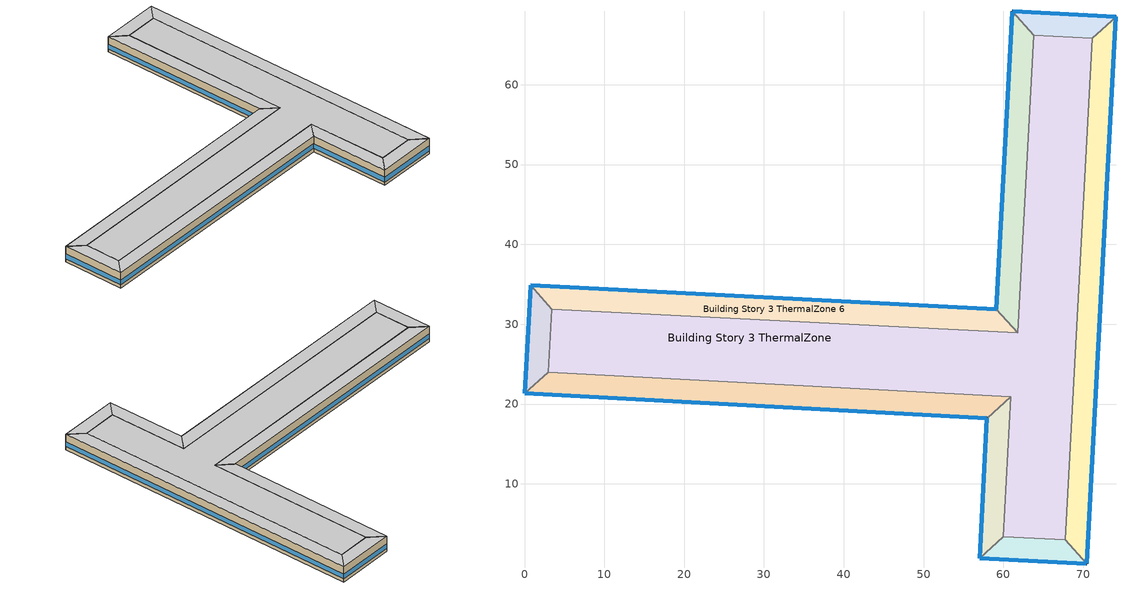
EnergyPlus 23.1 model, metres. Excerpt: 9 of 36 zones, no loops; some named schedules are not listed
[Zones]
Building Story 3 ThermalZone
 floor adiabatic (Typical Interior Floor): 71.13,65.85 67.74,2.97 59.99,3.35 60.92,20.89 2.98,23.99 3.43,31.9 61.79,28.9 63.8,66.22 z7.2
 wall adiabatic (Typical Interior Wall): 67.74,2.97 71.13,65.85 63.8,66.22 61.79,28.9 3.43,31.9 2.98,23.99 60.92,20.89 59.99,3.35 67.74,2.97 z7.2:10.8
 ceiling adiabatic (Typical Interior Ceiling): 63.8,66.22 61.79,28.9 3.43,31.9 2.98,23.99 60.92,20.89 59.99,3.35 67.74,2.97 71.13,65.85 z10.8
Building Story 3 ThermalZone 1
 floor adiabatic (Typical Interior Floor): 74.1,68.52 70.42,0 67.74,2.97 71.13,65.85 z7.2
 wall outside (Typical Insulated Steel Framed Exterior Wall R-12.99): 70.42,0 74.1,68.52 z7.2:10.8
 wall adiabatic (Typical Interior Wall): 74.1,68.52 71.13,65.85 67.74,2.97 70.42,0 z7.2:10.8
 window (U 0.55 SHGC 0.25): 70.42,0.03 74.1,68.5 z7.96:9.04
 ceiling adiabatic (Typical Interior Ceiling): 71.13,65.85 67.74,2.97 70.42,0 74.1,68.52 z10.8
Building Story 3 ThermalZone 2
 floor adiabatic (Typical Interior Floor): 70.42,0 57.02,0.67 59.99,3.35 67.74,2.97 z7.2
 wall outside (Typical Insulated Steel Framed Exterior Wall R-12.99): 57.02,0.67 70.42,0 z7.2:10.8
 wall adiabatic (Typical Interior Wall): 70.42,0 67.74,2.97 59.99,3.35 57.02,0.67 z7.2:10.8
 window (U 0.55 SHGC 0.25): 57.05,0.67 70.4,0 z7.96:9.05
 ceiling adiabatic (Typical Interior Ceiling): 67.74,2.97 59.99,3.35 57.02,0.67 70.42,0 z10.8
Building Story 3 ThermalZone 3
 floor adiabatic (Typical Interior Floor): 57.02,0.67 57.94,18.21 60.92,20.89 59.99,3.35 z7.2
 wall outside (Typical Insulated Steel Framed Exterior Wall R-12.99): 57.94,18.21 57.02,0.67 z7.2:10.8
 wall adiabatic (Typical Interior Wall): 57.02,0.67 59.99,3.35 60.92,20.89 57.94,18.21 z7.2:10.8
 window (U 0.55 SHGC 0.25): 57.94,18.19 57.02,0.69 z7.96:9.05
 ceiling adiabatic (Typical Interior Ceiling): 59.99,3.35 60.92,20.89 57.94,18.21 57.02,0.67 z10.8
Building Story 3 ThermalZone 4
 floor adiabatic (Typical Interior Floor): 57.94,18.21 0,21.32 2.98,23.99 60.92,20.89 z7.2
 wall outside (Typical Insulated Steel Framed Exterior Wall R-12.99): 0,21.32 57.94,18.21 z7.2:10.8
 wall adiabatic (Typical Interior Wall): 57.94,18.21 60.92,20.89 2.98,23.99 0,21.32 z7.2:10.8
 window (U 0.55 SHGC 0.25): 0.03,21.32 57.92,18.22 z7.96:9.04
 ceiling adiabatic (Typical Interior Ceiling): 60.92,20.89 2.98,23.99 0,21.32 57.94,18.21 z10.8
Building Story 3 ThermalZone 5
 floor adiabatic (Typical Interior Floor): 0,21.32 0.75,34.87 3.43,31.9 2.98,23.99 z7.2
 wall outside (Typical Insulated Steel Framed Exterior Wall R-12.99): 0.75,34.87 0,21.32 z7.2:10.8
 wall adiabatic (Typical Interior Wall): 0,21.32 2.98,23.99 3.43,31.9 0.75,34.87 z7.2:10.8
 window (U 0.55 SHGC 0.25): 0.75,34.85 0,21.35 z7.96:9.05
 ceiling adiabatic (Typical Interior Ceiling): 2.98,23.99 3.43,31.9 0.75,34.87 0,21.32 z10.8
Building Story 3 ThermalZone 6
 floor adiabatic (Typical Interior Ceiling): 0.75,34.87 59.12,31.87 61.79,28.9 3.43,31.9 z7.2
 wall outside (Typical Insulated Steel Framed Exterior Wall R-12.99): 59.12,31.87 0.75,34.87 z7.2:10.8
 wall adiabatic (Typical Interior Wall): 0.75,34.87 3.43,31.9 61.79,28.9 59.12,31.87 z7.2:10.8
 window (U 0.55 SHGC 0.25): 59.09,31.88 0.78,34.87 z7.96:9.04
 ceiling adiabatic (Typical Interior Ceiling): 3.43,31.9 61.79,28.9 59.12,31.87 0.75,34.87 z10.8
Building Story 3 ThermalZone 7
 floor adiabatic (Typical Interior Ceiling): 59.12,31.87 61.13,69.19 63.8,66.22 61.79,28.9 z7.2
 wall outside (Typical Insulated Steel Framed Exterior Wall R-12.99): 61.13,69.19 59.12,31.87 z7.2:10.8
 wall adiabatic (Typical Interior Wall): 59.12,31.87 61.79,28.9 63.8,66.22 61.13,69.19 z7.2:10.8
 window (U 0.55 SHGC 0.25): 61.12,69.17 59.12,31.9 z7.96:9.04
 ceiling adiabatic (Typical Interior Ceiling): 61.79,28.9 63.8,66.22 61.13,69.19 59.12,31.87 z10.8
Building Story 3 ThermalZone 8
 floor adiabatic (Typical Interior Ceiling): 61.13,69.19 74.1,68.52 71.13,65.85 63.8,66.22 z7.2
 wall outside (Typical Insulated Steel Framed Exterior Wall R-12.99): 74.1,68.52 61.13,69.19 z7.2:10.8
 wall adiabatic (Typical Interior Wall): 61.13,69.19 63.8,66.22 71.13,65.85 74.1,68.52 z7.2:10.8
 window (U 0.55 SHGC 0.25): 74.08,68.53 61.15,69.19 z7.96:9.05
 ceiling adiabatic (Typical Interior Ceiling): 63.8,66.22 71.13,65.85 74.1,68.52 61.13,69.19 z10.8
[Building]
bld_24: Terrain=City
[Site:Location]
Jack Northrop Fld H_CA_USA: Latitude {deg}=41.3137; Longitude {deg}=-105.578; Time Zone {hr}=-8; Elevation {m}=21
[Site:GroundTemperature:FCfactorMethod]
18.8, 14.3, 13.6, 13.2, 13.3, 12.6, 15.3, 15.6, 17.7, 19.4, 19.7, 18.5
[Site:WaterMainsTemperature]
Calculation Method=Correlation; Annual Average Outdoor Air Temperature {C}=8.96667; Maximum Difference In Monthly Average Outdoor Air Temperatures {deltaC}=26.2
[SizingPeriod:DesignDay] Day of Month=21; Dry-Bulb Temperature Range Modifier Type=DefaultMultipliers; Humidity Condition Type=Wetbulb; Barometric Pressure {Pa}=98769; Rain Indicator=No; Snow Indicator=No; Daylight Saving Time Indicator=No; Begin Environment Reset Mode=FullResetAtBeginEnvironment
Name | Month | Day Type | Maximum Dry-Bulb Temperature {C} | Daily Dry-Bulb Temperature Range {deltaC} | Wetbulb or DewPoint at Maximum Dry-Bulb {C} | Wind Speed {m/s} | Wind Direction {deg} | Solar Model Indicator | ASHRAE Clear Sky Optical Depth for Beam Irradiance (taub) | ASHRAE Clear Sky Optical Depth for Diffuse Irradiance (taud) | Sky Clearness
Buffalo Niagara Intl Ap Ann Clg .4% Condns DB=>MWB 1 | 7 | SummerDesignDay | 30.3 | 9.3 | 21.8 | 5.7 | 240 | ASHRAETau | 0.462 | 2.001
Buffalo Niagara Intl Ap Ann Clg .4% Condns WB=>MDB 1 | 7 | SummerDesignDay | 27.8 | 9.3 | 23.8 | 5.7 | 240 | ASHRAETau | 0.462 | 2.001
Buffalo Niagara Intl Ap Ann Htg 99.6% Condns DB 1 | 1 | WinterDesignDay | -16.3 | 0 | -16.3 | 5.1 | 270 | ASHRAEClearSky |  |  | 0
[Material] Thermal Absorptance=0.9; Solar Absorptance=0.7
Name | Roughness | Thickness {m} | Conductivity {W/m-K} | Density {kg/m3} | Specific Heat {J/kg-K} | Visible Absorptance
100mm Normalweight concrete floor | MediumRough | 0.1016 | 2.31045 | 2322 | 832.557 | 0.7
25mm Stucco | Smooth | 0.0254 | 0.72 | 1856 | 840 | 0.7
5/8 in. Gypsum Board | MediumSmooth | 0.0159 | 0.16 | 800 | 1090 | 0.7
G01 13mm gypsum board | Smooth | 0.0127 | 0.160031 | 800.001 | 1090.73 | 0.5
Std Wood 6inch 1; Std Wood 6inch 2 | MediumSmooth | 0.15 | 0.12 | 540 | 1210 | 0.7
[Material:NoMass] Roughness=Smooth; Thermal Absorptance=0.9; Solar Absorptance=0.7
Name | Thermal Resistance {m2-K/W} | Visible Absorptance
CP02 CARPET PAD | 0.21648 | 0.8
Typical Insulation R-10.81 | 1.90342 | 0.7
[WindowMaterial:Gas]
Gap_1_W_0_0032: Gas Type=Air; Thickness {m}=0.0032
[WindowMaterial:Glazing] Optical Data Type=SpectralAverage; Infrared Transmittance at Normal Incidence=0; Back Side Infrared Hemispherical Emissivity=0.84; Conductivity {W/m-K}=1; Dirt Correction Factor for Solar and Visible Transmittance=1; Solar Diffusing=No
Name | Thickness {m} | Solar Transmittance at Normal Incidence | Front Side Solar Reflectance at Normal Incidence | Back Side Solar Reflectance at Normal Incidence | Visible Transmittance at Normal Incidence | Front Side Visible Reflectance at Normal Incidence | Back Side Visible Reflectance at Normal Incidence | Front Side Infrared Hemispherical Emissivity
Glass_2022F_LayerAvg | 0.0039 | 0.355897 | 0.394095 | 0.265645 | 0.677694 | 0.042734 | 0.05547 | 0.046
Glass_2175_LayerAvg | 0.0086 | 0.167758 | 0.217606 | 0.437978 | 0.416044 | 0.078729 | 0.10654 | 0.84
[Construction]
InteriorFurnishings 1: Std Wood 6inch 1
InteriorFurnishings 2: Std Wood 6inch 2
Typical Insulated Steel Framed Exterior Wall R-12.99: 25mm Stucco, 5/8 in. Gypsum Board, Typical Insulation R-10.81, 5/8 in. Gypsum Board
Typical Interior Ceiling: CP02 CARPET PAD, 100mm Normalweight concrete floor
Typical Interior Floor: 100mm Normalweight concrete floor, CP02 CARPET PAD
Typical Interior Wall: G01 13mm gypsum board, G01 13mm gypsum board
U 0.55 SHGC 0.25: Glass_2175_LayerAvg, Gap_1_W_0_0032, Glass_2022F_LayerAvg
[Zone] Multiplier=1; Part of Total Floor Area=Yes
Building Story 3 ThermalZone; Building Story 3 ThermalZone 1; Building Story 3 ThermalZone 2; Building Story 3 ThermalZone 3; Building Story 3 ThermalZone 4; Building Story 3 ThermalZone 5; Building Story 3 ThermalZone 6; Building Story 3 ThermalZone 7; Building Story 3 ThermalZone 8
[Space] Space Type=Story Mid2 Blended Space Type
Name | Zone
Building Story 3 Space | Building Story 3 ThermalZone
Building Story 3 Space 1 | Building Story 3 ThermalZone 1
Building Story 3 Space 2 | Building Story 3 ThermalZone 2
Building Story 3 Space 3 | Building Story 3 ThermalZone 3
Building Story 3 Space 4 | Building Story 3 ThermalZone 4
Building Story 3 Space 5 | Building Story 3 ThermalZone 5
Building Story 3 Space 6 | Building Story 3 ThermalZone 6
Building Story 3 Space 7 | Building Story 3 ThermalZone 7
Building Story 3 Space 8 | Building Story 3 ThermalZone 8
[SpaceList]
Story Mid2 Blended Space Type: Building Story 3 Space 5, Building Story 3 Space 2, Building Story 3 Space 1, Building Story 3 Space 6, Building Story 3 Space 8, Building Story 3 Space, Building Story 3 Space 4, Building Story 3 Space 3, Building Story 3 Space 7
[InternalMass]
Name | Construction | Zone or ZoneList | Space or SpaceList | Surface Area {m2}
Building Story 3 Space 5 Office WholeBuilding - Lg Office A  - Story Mid2 Mass; Building Story 3 Space 5 Office WholeBuilding - Lg Office C  - Story Mid2 Mass | InteriorFurnishings 1 | Building Story 3 ThermalZone 5 | Building Story 3 Space 5 | 3.86281
Building Story 3 Space 2 Office WholeBuilding - Lg Office A  - Story Mid2 Mass; Building Story 3 Space 2 Office WholeBuilding - Lg Office C  - Story Mid2 Mass | InteriorFurnishings 1 | Building Story 3 ThermalZone 2 | Building Story 3 Space 2 | 3.80546
Building Story 3 Space 1 Office WholeBuilding - Lg Office A  - Story Mid2 Mass; Building Story 3 Space 1 Office WholeBuilding - Lg Office C  - Story Mid2 Mass | InteriorFurnishings 1 | Building Story 3 ThermalZone 1 | Building Story 3 Space 1 | 23.6528
Building Story 3 Space 6 Office WholeBuilding - Lg Office A  - Story Mid2 Mass; Building Story 3 Space 6 Office WholeBuilding - Lg Office C  - Story Mid2 Mass | InteriorFurnishings 1 | Building Story 3 ThermalZone 6 | Building Story 3 Space 6 | 21.0362
Building Story 3 Space 8 Office WholeBuilding - Lg Office A  - Story Mid2 Mass; Building Story 3 Space 8 Office WholeBuilding - Lg Office C  - Story Mid2 Mass | InteriorFurnishings 1 | Building Story 3 ThermalZone 8 | Building Story 3 Space 8 | 3.65374
Building Story 3 Space Office WholeBuilding - Lg Office A  - Story Mid2 Mass; Building Story 3 Space Office WholeBuilding - Lg Office C  - Story Mid2 Mass | InteriorFurnishings 1 | Building Story 3 ThermalZone | Building Story 3 Space | 118.951
Building Story 3 Space 4 Office WholeBuilding - Lg Office A  - Story Mid2 Mass; Building Story 3 Space 4 Office WholeBuilding - Lg Office C  - Story Mid2 Mass | InteriorFurnishings 1 | Building Story 3 ThermalZone 4 | Building Story 3 Space 4 | 20.8464
Building Story 3 Space 3 Office WholeBuilding - Lg Office A  - Story Mid2 Mass; Building Story 3 Space 3 Office WholeBuilding - Lg Office C  - Story Mid2 Mass | InteriorFurnishings 1 | Building Story 3 ThermalZone 3 | Building Story 3 Space 3 | 6.30981
Building Story 3 Space 7 Office WholeBuilding - Lg Office A  - Story Mid2 Mass; Building Story 3 Space 7 Office WholeBuilding - Lg Office C  - Story Mid2 Mass | InteriorFurnishings 1 | Building Story 3 ThermalZone 7 | Building Story 3 Space 7 | 13.4455
Building Story 3 Space 5 Office WholeBuilding - Lg Office A end_a - Story Mid2 Mass; Building Story 3 Space 5 Office WholeBuilding - Lg Office C end_a - Story Mid2 Mass | InteriorFurnishings 1 | Building Story 3 ThermalZone 5 | Building Story 3 Space 5 | 0.749153
Building Story 3 Space 2 Office WholeBuilding - Lg Office A end_a - Story Mid2 Mass; Building Story 3 Space 2 Office WholeBuilding - Lg Office C end_a - Story Mid2 Mass | InteriorFurnishings 1 | Building Story 3 ThermalZone 2 | Building Story 3 Space 2 | 0.738032
Building Story 3 Space 1 Office WholeBuilding - Lg Office A end_a - Story Mid2 Mass; Building Story 3 Space 1 Office WholeBuilding - Lg Office C end_a - Story Mid2 Mass | InteriorFurnishings 1 | Building Story 3 ThermalZone 1 | Building Story 3 Space 1 | 4.58723
Building Story 3 Space 6 Office WholeBuilding - Lg Office A end_a - Story Mid2 Mass; Building Story 3 Space 6 Office WholeBuilding - Lg Office C end_a - Story Mid2 Mass | InteriorFurnishings 1 | Building Story 3 ThermalZone 6 | Building Story 3 Space 6 | 4.07976
Building Story 3 Space 8 Office WholeBuilding - Lg Office A end_a - Story Mid2 Mass; Building Story 3 Space 8 Office WholeBuilding - Lg Office C end_a - Story Mid2 Mass | InteriorFurnishings 1 | Building Story 3 ThermalZone 8 | Building Story 3 Space 8 | 0.708606
Building Story 3 Space Office WholeBuilding - Lg Office A end_a - Story Mid2 Mass; Building Story 3 Space Office WholeBuilding - Lg Office C end_a - Story Mid2 Mass | InteriorFurnishings 1 | Building Story 3 ThermalZone | Building Story 3 Space | 23.0693
Building Story 3 Space 4 Office WholeBuilding - Lg Office A end_a - Story Mid2 Mass; Building Story 3 Space 4 Office WholeBuilding - Lg Office C end_a - Story Mid2 Mass | InteriorFurnishings 1 | Building Story 3 ThermalZone 4 | Building Story 3 Space 4 | 4.04296
Building Story 3 Space 3 Office WholeBuilding - Lg Office A end_a - Story Mid2 Mass; Building Story 3 Space 3 Office WholeBuilding - Lg Office C end_a - Story Mid2 Mass | InteriorFurnishings 1 | Building Story 3 ThermalZone 3 | Building Story 3 Space 3 | 1.22373
Building Story 3 Space 7 Office WholeBuilding - Lg Office A end_a - Story Mid2 Mass; Building Story 3 Space 7 Office WholeBuilding - Lg Office C end_a - Story Mid2 Mass | InteriorFurnishings 1 | Building Story 3 ThermalZone 7 | Building Story 3 Space 7 | 2.60763
Building Story 3 Space 5 Office WholeBuilding - Lg Office B  - Story Mid2 Mass | InteriorFurnishings 1 | Building Story 3 ThermalZone 5 | Building Story 3 Space 5 | 20.6899
Building Story 3 Space 2 Office WholeBuilding - Lg Office B  - Story Mid2 Mass | InteriorFurnishings 1 | Building Story 3 ThermalZone 2 | Building Story 3 Space 2 | 20.3827
Building Story 3 Space 1 Office WholeBuilding - Lg Office B  - Story Mid2 Mass | InteriorFurnishings 1 | Building Story 3 ThermalZone 1 | Building Story 3 Space 1 | 126.689
Building Story 3 Space 6 Office WholeBuilding - Lg Office B  - Story Mid2 Mass | InteriorFurnishings 1 | Building Story 3 ThermalZone 6 | Building Story 3 Space 6 | 112.674
Building Story 3 Space 8 Office WholeBuilding - Lg Office B  - Story Mid2 Mass | InteriorFurnishings 1 | Building Story 3 ThermalZone 8 | Building Story 3 Space 8 | 19.57
Building Story 3 Space Office WholeBuilding - Lg Office B  - Story Mid2 Mass | InteriorFurnishings 1 | Building Story 3 ThermalZone | Building Story 3 Space | 637.121
Building Story 3 Space 4 Office WholeBuilding - Lg Office B  - Story Mid2 Mass | InteriorFurnishings 1 | Building Story 3 ThermalZone 4 | Building Story 3 Space 4 | 111.657
Building Story 3 Space 3 Office WholeBuilding - Lg Office B  - Story Mid2 Mass | InteriorFurnishings 1 | Building Story 3 ThermalZone 3 | Building Story 3 Space 3 | 33.7965
Building Story 3 Space 7 Office WholeBuilding - Lg Office B  - Story Mid2 Mass | InteriorFurnishings 1 | Building Story 3 ThermalZone 7 | Building Story 3 Space 7 | 72.0166
Building Story 3 Space 5 Office WholeBuilding - Lg Office B end_a - Story Mid2 Mass | InteriorFurnishings 1 | Building Story 3 ThermalZone 5 | Building Story 3 Space 5 | 4.01259
Building Story 3 Space 2 Office WholeBuilding - Lg Office B end_a - Story Mid2 Mass | InteriorFurnishings 1 | Building Story 3 ThermalZone 2 | Building Story 3 Space 2 | 3.95302
Building Story 3 Space 1 Office WholeBuilding - Lg Office B end_a - Story Mid2 Mass | InteriorFurnishings 1 | Building Story 3 ThermalZone 1 | Building Story 3 Space 1 | 24.57
Building Story 3 Space 6 Office WholeBuilding - Lg Office B end_a - Story Mid2 Mass | InteriorFurnishings 1 | Building Story 3 ThermalZone 6 | Building Story 3 Space 6 | 21.8519
Building Story 3 Space 8 Office WholeBuilding - Lg Office B end_a - Story Mid2 Mass | InteriorFurnishings 1 | Building Story 3 ThermalZone 8 | Building Story 3 Space 8 | 3.79542
Building Story 3 Space Office WholeBuilding - Lg Office B end_a - Story Mid2 Mass | InteriorFurnishings 1 | Building Story 3 ThermalZone | Building Story 3 Space | 123.563
Building Story 3 Space 4 Office WholeBuilding - Lg Office B end_a - Story Mid2 Mass | InteriorFurnishings 1 | Building Story 3 ThermalZone 4 | Building Story 3 Space 4 | 21.6548
Building Story 3 Space 3 Office WholeBuilding - Lg Office B end_a - Story Mid2 Mass | InteriorFurnishings 1 | Building Story 3 ThermalZone 3 | Building Story 3 Space 3 | 6.55448
Building Story 3 Space 7 Office WholeBuilding - Lg Office B end_a - Story Mid2 Mass | InteriorFurnishings 1 | Building Story 3 ThermalZone 7 | Building Story 3 Space 7 | 13.9669
Building Story 3 Space 5 SecondarySchool Classroom A  - Story Mid2 Mass; Building Story 3 Space 5 SecondarySchool Classroom C  - Story Mid2 Mass | InteriorFurnishings 1 | Building Story 3 ThermalZone 5 | Building Story 3 Space 5 | 6.26716
Building Story 3 Space 2 SecondarySchool Classroom A  - Story Mid2 Mass; Building Story 3 Space 2 SecondarySchool Classroom C  - Story Mid2 Mass | InteriorFurnishings 1 | Building Story 3 ThermalZone 2 | Building Story 3 Space 2 | 6.17412
Building Story 3 Space 1 SecondarySchool Classroom A  - Story Mid2 Mass; Building Story 3 Space 1 SecondarySchool Classroom C  - Story Mid2 Mass | InteriorFurnishings 1 | Building Story 3 ThermalZone 1 | Building Story 3 Space 1 | 38.3752
Building Story 3 Space 6 SecondarySchool Classroom A  - Story Mid2 Mass; Building Story 3 Space 6 SecondarySchool Classroom C  - Story Mid2 Mass | InteriorFurnishings 1 | Building Story 3 ThermalZone 6 | Building Story 3 Space 6 | 34.1299
Building Story 3 Space 8 SecondarySchool Classroom A  - Story Mid2 Mass; Building Story 3 Space 8 SecondarySchool Classroom C  - Story Mid2 Mass | InteriorFurnishings 1 | Building Story 3 ThermalZone 8 | Building Story 3 Space 8 | 5.92796
Building Story 3 Space SecondarySchool Classroom A  - Story Mid2 Mass; Building Story 3 Space SecondarySchool Classroom C  - Story Mid2 Mass | InteriorFurnishings 1 | Building Story 3 ThermalZone | Building Story 3 Space | 192.99
Building Story 3 Space 4 SecondarySchool Classroom A  - Story Mid2 Mass; Building Story 3 Space 4 SecondarySchool Classroom C  - Story Mid2 Mass | InteriorFurnishings 1 | Building Story 3 ThermalZone 4 | Building Story 3 Space 4 | 33.822
Building Story 3 Space 3 SecondarySchool Classroom A  - Story Mid2 Mass; Building Story 3 Space 3 SecondarySchool Classroom C  - Story Mid2 Mass | InteriorFurnishings 1 | Building Story 3 ThermalZone 3 | Building Story 3 Space 3 | 10.2373
Building Story 3 Space 7 SecondarySchool Classroom A  - Story Mid2 Mass; Building Story 3 Space 7 SecondarySchool Classroom C  - Story Mid2 Mass | InteriorFurnishings 1 | Building Story 3 ThermalZone 7 | Building Story 3 Space 7 | 21.8145
Building Story 3 Space 5 SecondarySchool Classroom A end_b - Story Mid2 Mass; Building Story 3 Space 5 SecondarySchool Classroom C end_b - Story Mid2 Mass | InteriorFurnishings 1 | Building Story 3 ThermalZone 5 | Building Story 3 Space 5 | 1.61607
Building Story 3 Space 2 SecondarySchool Classroom A end_b - Story Mid2 Mass; Building Story 3 Space 2 SecondarySchool Classroom C end_b - Story Mid2 Mass | InteriorFurnishings 1 | Building Story 3 ThermalZone 2 | Building Story 3 Space 2 | 1.59208
Building Story 3 Space 1 SecondarySchool Classroom A end_b - Story Mid2 Mass; Building Story 3 Space 1 SecondarySchool Classroom C end_b - Story Mid2 Mass | InteriorFurnishings 1 | Building Story 3 ThermalZone 1 | Building Story 3 Space 1 | 9.89555
Building Story 3 Space 6 SecondarySchool Classroom A end_b - Story Mid2 Mass; Building Story 3 Space 6 SecondarySchool Classroom C end_b - Story Mid2 Mass | InteriorFurnishings 1 | Building Story 3 ThermalZone 6 | Building Story 3 Space 6 | 8.80084
Building Story 3 Space 8 SecondarySchool Classroom A end_b - Story Mid2 Mass; Building Story 3 Space 8 SecondarySchool Classroom C end_b - Story Mid2 Mass | InteriorFurnishings 1 | Building Story 3 ThermalZone 8 | Building Story 3 Space 8 | 1.5286
Building Story 3 Space SecondarySchool Classroom A end_b - Story Mid2 Mass; Building Story 3 Space SecondarySchool Classroom C end_b - Story Mid2 Mass | InteriorFurnishings 1 | Building Story 3 ThermalZone | Building Story 3 Space | 49.765
Building Story 3 Space 4 SecondarySchool Classroom A end_b - Story Mid2 Mass; Building Story 3 Space 4 SecondarySchool Classroom C end_b - Story Mid2 Mass | InteriorFurnishings 1 | Building Story 3 ThermalZone 4 | Building Story 3 Space 4 | 8.72145
Building Story 3 Space 3 SecondarySchool Classroom A end_b - Story Mid2 Mass; Building Story 3 Space 3 SecondarySchool Classroom C end_b - Story Mid2 Mass | InteriorFurnishings 1 | Building Story 3 ThermalZone 3 | Building Story 3 Space 3 | 2.63982
Building Story 3 Space 7 SecondarySchool Classroom A end_b - Story Mid2 Mass; Building Story 3 Space 7 SecondarySchool Classroom C end_b - Story Mid2 Mass | InteriorFurnishings 1 | Building Story 3 ThermalZone 7 | Building Story 3 Space 7 | 5.62516
Building Story 3 Space 5 SecondarySchool Corridor B  - Story Mid2 Mass | InteriorFurnishings 1 | Building Story 3 ThermalZone 5 | Building Story 3 Space 5 | 8.83708
Building Story 3 Space 2 SecondarySchool Corridor B  - Story Mid2 Mass | InteriorFurnishings 1 | Building Story 3 ThermalZone 2 | Building Story 3 Space 2 | 8.7059
Building Story 3 Space 1 SecondarySchool Corridor B  - Story Mid2 Mass | InteriorFurnishings 1 | Building Story 3 ThermalZone 1 | Building Story 3 Space 1 | 54.1114
Building Story 3 Space 6 SecondarySchool Corridor B  - Story Mid2 Mass | InteriorFurnishings 1 | Building Story 3 ThermalZone 6 | Building Story 3 Space 6 | 48.1253
Building Story 3 Space 8 SecondarySchool Corridor B  - Story Mid2 Mass | InteriorFurnishings 1 | Building Story 3 ThermalZone 8 | Building Story 3 Space 8 | 8.35879
Building Story 3 Space SecondarySchool Corridor B  - Story Mid2 Mass | InteriorFurnishings 1 | Building Story 3 ThermalZone | Building Story 3 Space | 272.128
Building Story 3 Space 4 SecondarySchool Corridor B  - Story Mid2 Mass | InteriorFurnishings 1 | Building Story 3 ThermalZone 4 | Building Story 3 Space 4 | 47.6911
Building Story 3 Space 3 SecondarySchool Corridor B  - Story Mid2 Mass | InteriorFurnishings 1 | Building Story 3 ThermalZone 3 | Building Story 3 Space 3 | 14.4352
Building Story 3 Space 7 SecondarySchool Corridor B  - Story Mid2 Mass | InteriorFurnishings 1 | Building Story 3 ThermalZone 7 | Building Story 3 Space 7 | 30.7598
Building Story 3 Space 5 SecondarySchool Corridor B end_b - Story Mid2 Mass | InteriorFurnishings 1 | Building Story 3 ThermalZone 5 | Building Story 3 Space 5 | 2.27876
Building Story 3 Space 2 SecondarySchool Corridor B end_b - Story Mid2 Mass | InteriorFurnishings 1 | Building Story 3 ThermalZone 2 | Building Story 3 Space 2 | 2.24493
Building Story 3 Space 1 SecondarySchool Corridor B end_b - Story Mid2 Mass | InteriorFurnishings 1 | Building Story 3 ThermalZone 1 | Building Story 3 Space 1 | 13.9533
Building Story 3 Space 6 SecondarySchool Corridor B end_b - Story Mid2 Mass | InteriorFurnishings 1 | Building Story 3 ThermalZone 6 | Building Story 3 Space 6 | 12.4097
Building Story 3 Space 8 SecondarySchool Corridor B end_b - Story Mid2 Mass | InteriorFurnishings 1 | Building Story 3 ThermalZone 8 | Building Story 3 Space 8 | 2.15542
Building Story 3 Space SecondarySchool Corridor B end_b - Story Mid2 Mass | InteriorFurnishings 1 | Building Story 3 ThermalZone | Building Story 3 Space | 70.1718
Building Story 3 Space 4 SecondarySchool Corridor B end_b - Story Mid2 Mass | InteriorFurnishings 1 | Building Story 3 ThermalZone 4 | Building Story 3 Space 4 | 12.2978
Building Story 3 Space 3 SecondarySchool Corridor B end_b - Story Mid2 Mass | InteriorFurnishings 1 | Building Story 3 ThermalZone 3 | Building Story 3 Space 3 | 3.7223
Building Story 3 Space 7 SecondarySchool Corridor B end_b - Story Mid2 Mass | InteriorFurnishings 1 | Building Story 3 ThermalZone 7 | Building Story 3 Space 7 | 7.93183
Building Story 3 Space Mass | InteriorFurnishings 2 | Building Story 3 ThermalZone | Building Story 3 Space | 1872.53
Building Story 3 Space 1 Mass | InteriorFurnishings 2 | Building Story 3 ThermalZone 1 | Building Story 3 Space 1 | 372.345
Building Story 3 Space 2 Mass | InteriorFurnishings 2 | Building Story 3 ThermalZone 2 | Building Story 3 Space 2 | 59.906
Building Story 3 Space 3 Mass | InteriorFurnishings 2 | Building Story 3 ThermalZone 3 | Building Story 3 Space 3 | 99.3297
Building Story 3 Space 4 Mass | InteriorFurnishings 2 | Building Story 3 ThermalZone 4 | Building Story 3 Space 4 | 328.166
Building Story 3 Space 5 Mass | InteriorFurnishings 2 | Building Story 3 ThermalZone 5 | Building Story 3 Space 5 | 60.8087
Building Story 3 Space 6 Mass | InteriorFurnishings 2 | Building Story 3 ThermalZone 6 | Building Story 3 Space 6 | 331.154
Building Story 3 Space 7 Mass | InteriorFurnishings 2 | Building Story 3 ThermalZone 7 | Building Story 3 Space 7 | 211.661
Building Story 3 Space 8 Mass | InteriorFurnishings 2 | Building Story 3 ThermalZone 8 | Building Story 3 Space 8 | 57.5175
[Lights] Zone or ZoneList or Space or SpaceList=Story Mid2 Blended Space Type; Design Level Calculation Method=Watts/Area; Return Air Fraction=0; Fraction Visible=0.2; Fraction Replaceable=1
Name | Schedule | Watts per Zone Floor Area {W/m2} | Fraction Radiant
Office WholeBuilding - Lg Office Lights 1 | OfficeLarge BLDG_LIGHT_SCH_2013 | 4.92443 | 0.7
SecondarySchool Classroom Lights 2 | SchoolSecondary BLDG_LIGHT_CLASSROOM_SCH_2013 | 3.46067 | 0.37
SecondarySchool Corridor Lights 2 | SchoolSecondary BLDG_LIGHT_CORRIDOR_SCH_2013 | 1.29865 | 0.37
[People] Zone or ZoneList or Space or SpaceList=Story Mid2 Blended Space Type; Number of People Calculation Method=People/Area; Fraction Radiant=0.3; Enable ASHRAE 55 Comfort Warnings=Yes; Mean Radiant Temperature Calculation Type=ZoneAveraged; Work Efficiency Schedule=Work Efficiency Schedule; Clothing Insulation Schedule=Clothing Schedule; Air Velocity Schedule=Air Velocity Schedule; Thermal Comfort Model 1 Type=Fanger
Name | Number of People Schedule | People per Floor Area {person/m2} | Activity Level Schedule
Office WholeBuilding - Lg Office People 1 | OfficeLarge BLDG_OCC_SCH | 0.030027 | OfficeLarge ACTIVITY_SCH
SecondarySchool Classroom People 2 | SchoolSecondary BLDG_OCC_SCH | 0.0976802 | SchoolSecondary ACTIVITY_SCH
[ElectricEquipment] Zone or ZoneList or Space or SpaceList=Story Mid2 Blended Space Type; Design Level Calculation Method=Watts/Area; Fraction Latent=0; Fraction Radiant=0.5; Fraction Lost=0
Name | Schedule | Watts per Zone Floor Area {W/m2}
Office WholeBuilding - Lg Office Elec Equip 1 | OfficeLarge BLDG_EQUIP_SCH | 4.50246
SecondarySchool Classroom Elec Equip 2 | SchoolSecondary BLDG_EQUIP_SCH_2013 | 2.59271
SecondarySchool Corridor Elec Equip 2 | SchoolSecondary BLDG_EQUIP_SCH_2013 | 0.728029
[ZoneInfiltration:DesignFlowRate] Zone or ZoneList or Space or SpaceList=Story Mid2 Blended Space Type; Schedule=Always On Discrete; Design Flow Rate Calculation Method=Flow/ExteriorArea; Constant Term Coefficient=0; Temperature Term Coefficient=0; Velocity Term Coefficient=0.224; Velocity Squared Term Coefficient=0
Name | Flow Rate per Exterior Surface Area {m3/s-m2}
Office WholeBuilding - Lg Office A  - Story Mid2 Infiltration; Office WholeBuilding - Lg Office C  - Story Mid2 Infiltration | 7.98473e-05
Office WholeBuilding - Lg Office A end_a - Story Mid2 Infiltration; Office WholeBuilding - Lg Office C end_a - Story Mid2 Infiltration | 3.09712e-05
Office WholeBuilding - Lg Office B end_a - Story Mid2 Infiltration | 8.29435e-05
SecondarySchool Classroom A  - Story Mid2 Infiltration; SecondarySchool Classroom C  - Story Mid2 Infiltration | 6.00535e-05
SecondarySchool Classroom A end_b - Story Mid2 Infiltration; SecondarySchool Classroom C end_b - Story Mid2 Infiltration | 4.8891e-05
SecondarySchool Corridor B end_b - Story Mid2 Infiltration | 4.71038e-05
[Daylighting:Controls] Lighting Control Type=Stepped; Minimum Input Power Fraction for Continuous or ContinuousOff Dimming Control=0.3; Minimum Light Output Fraction for Continuous or ContinuousOff Dimming Control=0.2; Number of Stepped Control Steps=3; Probability Lighting will be Reset When Needed in Manual Stepped Control=1; Glare Calculation Azimuth Angle of View Direction Clockwise from Zone y-Axis {deg}=-0; Maximum Allowable Discomfort Glare Index=22; Illuminance Setpoint at Reference Point 1 {lux}=377
Name | Zone or Space | Glare Calculation Daylighting Reference Point | Daylighting Reference Point 1 | Fraction of Lights Controlled by Reference Point 1 | Daylighting Reference Point 2 | Fraction of Lights Controlled by Reference Point 2 | Illuminance Setpoint at Reference Point 2 {lux}
Building Story 3 ThermalZone 1 DaylightingControls | Building Story 3 ThermalZone 1 | Building Story 3 Space 1 Daylt Sensor 1 | Building Story 3 Space 1 Daylt Sensor 1 | 0.449 | Building Story 3 Space 1 Daylt Sensor 2 | 0.108 | 377
Building Story 3 ThermalZone 2 DaylightingControls | Building Story 3 ThermalZone 2 | Building Story 3 Space 2 Daylt Sensor 1 | Building Story 3 Space 2 Daylt Sensor 1 | 0.485
Building Story 3 ThermalZone 3 DaylightingControls | Building Story 3 ThermalZone 3 | Building Story 3 Space 3 Daylt Sensor 1 | Building Story 3 Space 3 Daylt Sensor 1 | 0.438 | Building Story 3 Space 3 Daylt Sensor 2 | 0.102 | 377
Building Story 3 ThermalZone 4 DaylightingControls | Building Story 3 ThermalZone 4 | Building Story 3 Space 4 Daylt Sensor 1 | Building Story 3 Space 4 Daylt Sensor 1 | 0.441 | Building Story 3 Space 4 Daylt Sensor 2 | 0.109 | 377
Building Story 3 ThermalZone 5 DaylightingControls | Building Story 3 ThermalZone 5 | Building Story 3 Space 5 Daylt Sensor 1 | Building Story 3 Space 5 Daylt Sensor 1 | 0.484
Building Story 3 ThermalZone 6 DaylightingControls | Building Story 3 ThermalZone 6 | Building Story 3 Space 6 Daylt Sensor 1 | Building Story 3 Space 6 Daylt Sensor 1 | 0.44 | Building Story 3 Space 6 Daylt Sensor 2 | 0.109 | 377
Building Story 3 ThermalZone 7 DaylightingControls | Building Story 3 ThermalZone 7 | Building Story 3 Space 7 Daylt Sensor 1 | Building Story 3 Space 7 Daylt Sensor 1 | 0.44 | Building Story 3 Space 7 Daylt Sensor 2 | 0.107 | 377
Building Story 3 ThermalZone 8 DaylightingControls | Building Story 3 ThermalZone 8 | Building Story 3 Space 8 Daylt Sensor 1 | Building Story 3 Space 8 Daylt Sensor 1 | 0.487
[Exterior:Lights] Control Option=AstronomicalClock
Name | Schedule | Design Level {W}
Building Facades | Schedule Ruleset 1 | 827.569
Main Entries | Schedule Ruleset 2 | 350.654
Other Doors | Schedule Ruleset 2 | 331.66
Parking Areas and Drives | Schedule Ruleset 2 | 6977.51
[Schedule:Day:Interval]
OfficeLarge BLDG_LIGHT_SCH_2013 Wkdy Day: No, 05:00, 0.05, 06:00, 0.1, 07:00, 0.0905601, 08:00, 0.27168, 17:00, 0.815041, 18:00, 0.452801, 20:00, 0.27168, 22:00, 0.18112, 23:00, 0.0905601, 24:00, 0.0452801
OfficeLarge BLDG_LIGHT_SCH_2013 Sat Day: No, 06:00, 0.05, 08:00, 0.0905601, 12:00, 0.27168, 17:00, 0.13584, 19:00, 0.0452801, 24:00, 0.05
OfficeLarge BLDG_LIGHT_SCH_2013 Default: No, 05:00, 0.05, 18:00, 0.0452801, 24:00, 0.05
OfficeLarge BLDG_LIGHT_SCH_2013 Summer Design Day; SchoolSecondary BLDG_LIGHT_CLASSROOM_SCH_2013 Summer Design Day; Clothing Schedule Default Winter Clothes; SchoolSecondary BLDG_LIGHT_CORRIDOR_SCH_2013 Summer Design Day; OfficeLarge BLDG_EQUIP_SCH Summer Design Day: No, 24:00, 1
OfficeLarge BLDG_LIGHT_SCH_2013 Winter Design Day; SchoolSecondary BLDG_LIGHT_CLASSROOM_SCH_2013 Winter Design Day; Work Efficiency Schedule Default; SchoolSecondary BLDG_OCC_SCH Wknd Day; SchoolSecondary BLDG_OCC_SCH Wknd Day 1; SchoolSecondary BLDG_OCC_SCH Default; SchoolSecondary BLDG_OCC_SCH Winter Design Day; SchoolSecondary BLDG_LIGHT_CORRIDOR_SCH_2013 Winter Design Day; OfficeLarge BLDG_OCC_SCH Winter Design Day; OfficeLarge BLDG_EQUIP_SCH Winter Design Day: No, 24:00, 0
SchoolSecondary BLDG_LIGHT_CLASSROOM_SCH_2013 Wkdy Day; SchoolSecondary BLDG_LIGHT_CLASSROOM_SCH_2013 Wkdy Day 2: No, 07:00, 0.1773, 08:00, 0.9, 21:00, 0.598291, 24:00, 0.1773
SchoolSecondary BLDG_LIGHT_CLASSROOM_SCH_2013 Wknd Day; SchoolSecondary BLDG_LIGHT_CLASSROOM_SCH_2013 Wknd Day 1; SchoolSecondary BLDG_LIGHT_CLASSROOM_SCH_2013 Default; SchoolSecondary BLDG_LIGHT_CORRIDOR_SCH_2013 Wknd Day; SchoolSecondary BLDG_LIGHT_CORRIDOR_SCH_2013 Wknd Day 1; SchoolSecondary BLDG_LIGHT_CORRIDOR_SCH_2013 Default: No, 24:00, 0.1773
SchoolSecondary BLDG_LIGHT_CLASSROOM_SCH_2013 Wkdy Day 1: No, 08:00, 0.1773, 20:00, 0.332384, 21:00, 0.117863, 24:00, 0.1773
SchoolSecondary ACTIVITY_SCH Default; SchoolSecondary ACTIVITY_SCH Summer Design Day; SchoolSecondary ACTIVITY_SCH Winter Design Day; OfficeLarge ACTIVITY_SCH Default; OfficeLarge ACTIVITY_SCH Summer Design Day; OfficeLarge ACTIVITY_SCH Winter Design Day: No, 24:00, 120
Air Velocity Schedule Default: No, 24:00, 0.2
SchoolSecondary BLDG_OCC_SCH Wkdy|SmrDsn Day; SchoolSecondary BLDG_OCC_SCH Wkdy|SmrDsn Day 2; SchoolSecondary BLDG_OCC_SCH Summer Design Day: No, 08:00, 0, 16:00, 0.95, 21:00, 0.15, 24:00, 0
SchoolSecondary BLDG_OCC_SCH Wkdy|SmrDsn Day 1: No, 08:00, 0, 21:00, 0.15, 24:00, 0
SchoolSecondary BLDG_EQUIP_SCH_2013 Wkdy Day; SchoolSecondary BLDG_EQUIP_SCH_2013 Wkdy Day 2: No, 08:00, 0.295624, 17:00, 0.90367, 21:00, 0.332931, 24:00, 0.295624
SchoolSecondary BLDG_EQUIP_SCH_2013 Default|Wknd Day; SchoolSecondary BLDG_EQUIP_SCH_2013 Default|Wknd Day 2; SchoolSecondary BLDG_EQUIP_SCH_2013 Default: No, 24:00, 0.295624
SchoolSecondary BLDG_EQUIP_SCH_2013 Wkdy Day 1: No, 08:00, 0.21116, 17:00, 0.475616, 21:00, 0.237808, 24:00, 0.21116
SchoolSecondary BLDG_EQUIP_SCH_2013 Default|Wknd Day 1: No, 24:00, 0.21116
SchoolSecondary BLDG_EQUIP_SCH_2013 Summer Design Day: No, 08:00, 0.35, 17:00, 0.95, 24:00, 0.35
SchoolSecondary BLDG_EQUIP_SCH_2013 Winter Design Day 2: No, 24:00, 0.35
SchoolSecondary BLDG_LIGHT_CORRIDOR_SCH_2013 Wkdy Day; SchoolSecondary BLDG_LIGHT_CORRIDOR_SCH_2013 Wkdy Day 2: No, 07:00, 0.1773, 08:00, 0.9, 21:00, 0.551772, 24:00, 0.1773
SchoolSecondary BLDG_LIGHT_CORRIDOR_SCH_2013 Wkdy Day 1: No, 08:00, 0.1773, 20:00, 0.30654, 21:00, 0.108699, 24:00, 0.1773
OfficeLarge BLDG_OCC_SCH Wkdy Day: No, 06:00, 0, 07:00, 0.1, 08:00, 0.2, 12:00, 0.95, 13:00, 0.5, 17:00, 0.95, 18:00, 0.3, 22:00, 0.1, 24:00, 0.05
OfficeLarge BLDG_OCC_SCH Sat Day: No, 06:00, 0, 08:00, 0.1, 12:00, 0.3, 17:00, 0.1, 19:00, 0.05, 24:00, 0
OfficeLarge BLDG_OCC_SCH Default: No, 06:00, 0, 18:00, 0.05, 24:00, 0
OfficeLarge BLDG_OCC_SCH Summer Design Day: No, 06:00, 0, 22:00, 1, 24:00, 0.05
OfficeLarge BLDG_EQUIP_SCH Wkdy Day: No, 08:00, 0.4, 12:00, 0.9, 13:00, 0.8, 17:00, 0.9, 18:00, 0.5, 24:00, 0.4
OfficeLarge BLDG_EQUIP_SCH Sat Day: No, 06:00, 0.3, 08:00, 0.4, 12:00, 0.5, 17:00, 0.35, 24:00, 0.3
OfficeLarge BLDG_EQUIP_SCH Default: No, 24:00, 0.3
Schedule Day 103: No, 06:00, 0, 24:00, 1
Schedule Day 104: No, 06:00, 0.7, 24:00, 1
[Schedule:Week:Daily]
OfficeLarge BLDG_LIGHT_SCH_2013 Week Rule - Jan1-Jan3: OfficeLarge BLDG_LIGHT_SCH_2013 Wkdy Day, OfficeLarge BLDG_LIGHT_SCH_2013 Wkdy Day, OfficeLarge BLDG_LIGHT_SCH_2013 Wkdy Day, OfficeLarge BLDG_LIGHT_SCH_2013 Wkdy Day, OfficeLarge BLDG_LIGHT_SCH_2013 Wkdy Day, OfficeLarge BLDG_LIGHT_SCH_2013 Wkdy Day, OfficeLarge BLDG_LIGHT_SCH_2013 Sat Day, OfficeLarge BLDG_LIGHT_SCH_2013 Default, OfficeLarge BLDG_LIGHT_SCH_2013 Summer Design Day, OfficeLarge BLDG_LIGHT_SCH_2013 Winter Design Day, OfficeLarge BLDG_LIGHT_SCH_2013 Default, OfficeLarge BLDG_LIGHT_SCH_2013 Default
OfficeLarge BLDG_LIGHT_SCH_2013 Week Rule - Jan4-Dec31: OfficeLarge BLDG_LIGHT_SCH_2013 Default, OfficeLarge BLDG_LIGHT_SCH_2013 Wkdy Day, OfficeLarge BLDG_LIGHT_SCH_2013 Wkdy Day, OfficeLarge BLDG_LIGHT_SCH_2013 Wkdy Day, OfficeLarge BLDG_LIGHT_SCH_2013 Wkdy Day, OfficeLarge BLDG_LIGHT_SCH_2013 Wkdy Day, OfficeLarge BLDG_LIGHT_SCH_2013 Sat Day, OfficeLarge BLDG_LIGHT_SCH_2013 Default, OfficeLarge BLDG_LIGHT_SCH_2013 Summer Design Day, OfficeLarge BLDG_LIGHT_SCH_2013 Winter Design Day, OfficeLarge BLDG_LIGHT_SCH_2013 Default, OfficeLarge BLDG_LIGHT_SCH_2013 Default
SchoolSecondary ACTIVITY_SCH Week Rule - Jan1-Dec31: SchoolSecondary ACTIVITY_SCH Default, SchoolSecondary ACTIVITY_SCH Default, SchoolSecondary ACTIVITY_SCH Default, SchoolSecondary ACTIVITY_SCH Default, SchoolSecondary ACTIVITY_SCH Default, SchoolSecondary ACTIVITY_SCH Default, SchoolSecondary ACTIVITY_SCH Default, SchoolSecondary ACTIVITY_SCH Default, SchoolSecondary ACTIVITY_SCH Summer Design Day, SchoolSecondary ACTIVITY_SCH Winter Design Day, SchoolSecondary ACTIVITY_SCH Default, SchoolSecondary ACTIVITY_SCH Default
Work Efficiency Schedule Week Rule - Jan1-Dec31: Work Efficiency Schedule Default, Work Efficiency Schedule Default, Work Efficiency Schedule Default, Work Efficiency Schedule Default, Work Efficiency Schedule Default, Work Efficiency Schedule Default, Work Efficiency Schedule Default, Work Efficiency Schedule Default, Work Efficiency Schedule Default, Work Efficiency Schedule Default, Work Efficiency Schedule Default, Work Efficiency Schedule Default
Clothing Schedule Week Rule - Jan1-Dec31: Clothing Schedule Default Winter Clothes, Clothing Schedule Default Winter Clothes, Clothing Schedule Default Winter Clothes, Clothing Schedule Default Winter Clothes, Clothing Schedule Default Winter Clothes, Clothing Schedule Default Winter Clothes, Clothing Schedule Default Winter Clothes, Clothing Schedule Default Winter Clothes, Clothing Schedule Default Winter Clothes, Clothing Schedule Default Winter Clothes, Clothing Schedule Default Winter Clothes, Clothing Schedule Default Winter Clothes
Air Velocity Schedule Week Rule - Jan1-Dec31: Air Velocity Schedule Default, Air Velocity Schedule Default, Air Velocity Schedule Default, Air Velocity Schedule Default, Air Velocity Schedule Default, Air Velocity Schedule Default, Air Velocity Schedule Default, Air Velocity Schedule Default, Air Velocity Schedule Default, Air Velocity Schedule Default, Air Velocity Schedule Default, Air Velocity Schedule Default
SchoolSecondary BLDG_OCC_SCH Week Rule - Jan4-Jun13: SchoolSecondary BLDG_OCC_SCH Wknd Day, SchoolSecondary BLDG_OCC_SCH Wkdy|SmrDsn Day, SchoolSecondary BLDG_OCC_SCH Wkdy|SmrDsn Day, SchoolSecondary BLDG_OCC_SCH Wkdy|SmrDsn Day, SchoolSecondary BLDG_OCC_SCH Wkdy|SmrDsn Day, SchoolSecondary BLDG_OCC_SCH Wkdy|SmrDsn Day, SchoolSecondary BLDG_OCC_SCH Wknd Day, SchoolSecondary BLDG_OCC_SCH Default, SchoolSecondary BLDG_OCC_SCH Summer Design Day, SchoolSecondary BLDG_OCC_SCH Winter Design Day, SchoolSecondary BLDG_OCC_SCH Default, SchoolSecondary BLDG_OCC_SCH Default
SchoolSecondary BLDG_OCC_SCH Week Rule - Jun14-Jun20: SchoolSecondary BLDG_OCC_SCH Wknd Day, SchoolSecondary BLDG_OCC_SCH Wkdy|SmrDsn Day, SchoolSecondary BLDG_OCC_SCH Wkdy|SmrDsn Day 1, SchoolSecondary BLDG_OCC_SCH Wkdy|SmrDsn Day 1, SchoolSecondary BLDG_OCC_SCH Wkdy|SmrDsn Day 1, SchoolSecondary BLDG_OCC_SCH Wkdy|SmrDsn Day 1, SchoolSecondary BLDG_OCC_SCH Wknd Day 1, SchoolSecondary BLDG_OCC_SCH Default, SchoolSecondary BLDG_OCC_SCH Summer Design Day, SchoolSecondary BLDG_OCC_SCH Winter Design Day, SchoolSecondary BLDG_OCC_SCH Default, SchoolSecondary BLDG_OCC_SCH Default
SchoolSecondary BLDG_OCC_SCH Week Rule - Jun21-Sep12: SchoolSecondary BLDG_OCC_SCH Wknd Day 1, SchoolSecondary BLDG_OCC_SCH Wkdy|SmrDsn Day 1, SchoolSecondary BLDG_OCC_SCH Wkdy|SmrDsn Day 1, SchoolSecondary BLDG_OCC_SCH Wkdy|SmrDsn Day 1, SchoolSecondary BLDG_OCC_SCH Wkdy|SmrDsn Day 1, SchoolSecondary BLDG_OCC_SCH Wkdy|SmrDsn Day 1, SchoolSecondary BLDG_OCC_SCH Wknd Day 1, SchoolSecondary BLDG_OCC_SCH Default, SchoolSecondary BLDG_OCC_SCH Summer Design Day, SchoolSecondary BLDG_OCC_SCH Winter Design Day, SchoolSecondary BLDG_OCC_SCH Default, SchoolSecondary BLDG_OCC_SCH Default
SchoolSecondary BLDG_OCC_SCH Week Rule - Sep13-Sep19: SchoolSecondary BLDG_OCC_SCH Wknd Day 1, SchoolSecondary BLDG_OCC_SCH Wkdy|SmrDsn Day 1, SchoolSecondary BLDG_OCC_SCH Wkdy|SmrDsn Day 1, SchoolSecondary BLDG_OCC_SCH Wkdy|SmrDsn Day 2, SchoolSecondary BLDG_OCC_SCH Wkdy|SmrDsn Day 2, SchoolSecondary BLDG_OCC_SCH Wkdy|SmrDsn Day 2, SchoolSecondary BLDG_OCC_SCH Default, SchoolSecondary BLDG_OCC_SCH Default, SchoolSecondary BLDG_OCC_SCH Summer Design Day, SchoolSecondary BLDG_OCC_SCH Winter Design Day, SchoolSecondary BLDG_OCC_SCH Default, SchoolSecondary BLDG_OCC_SCH Default
SchoolSecondary BLDG_OCC_SCH Week Rule - Sep20-Dec31: SchoolSecondary BLDG_OCC_SCH Default, SchoolSecondary BLDG_OCC_SCH Wkdy|SmrDsn Day 2, SchoolSecondary BLDG_OCC_SCH Wkdy|SmrDsn Day 2, SchoolSecondary BLDG_OCC_SCH Wkdy|SmrDsn Day 2, SchoolSecondary BLDG_OCC_SCH Wkdy|SmrDsn Day 2, SchoolSecondary BLDG_OCC_SCH Wkdy|SmrDsn Day 2, SchoolSecondary BLDG_OCC_SCH Default, SchoolSecondary BLDG_OCC_SCH Default, SchoolSecondary BLDG_OCC_SCH Summer Design Day, SchoolSecondary BLDG_OCC_SCH Winter Design Day, SchoolSecondary BLDG_OCC_SCH Default, SchoolSecondary BLDG_OCC_SCH Default
SchoolSecondary BLDG_EQUIP_SCH_2013 Week Rule - Jan1-Jan3: SchoolSecondary BLDG_EQUIP_SCH_2013 Wkdy Day, SchoolSecondary BLDG_EQUIP_SCH_2013 Wkdy Day, SchoolSecondary BLDG_EQUIP_SCH_2013 Wkdy Day, SchoolSecondary BLDG_EQUIP_SCH_2013 Wkdy Day, SchoolSecondary BLDG_EQUIP_SCH_2013 Wkdy Day, SchoolSecondary BLDG_EQUIP_SCH_2013 Wkdy Day, SchoolSecondary BLDG_EQUIP_SCH_2013 Default|Wknd Day, SchoolSecondary BLDG_EQUIP_SCH_2013 Default, SchoolSecondary BLDG_EQUIP_SCH_2013 Summer Design Day, SchoolSecondary BLDG_EQUIP_SCH_2013 Winter Design Day 2, SchoolSecondary BLDG_EQUIP_SCH_2013 Default, SchoolSecondary BLDG_EQUIP_SCH_2013 Default
SchoolSecondary BLDG_EQUIP_SCH_2013 Week Rule - Jan4-Jun27: SchoolSecondary BLDG_EQUIP_SCH_2013 Default|Wknd Day, SchoolSecondary BLDG_EQUIP_SCH_2013 Wkdy Day, SchoolSecondary BLDG_EQUIP_SCH_2013 Wkdy Day, SchoolSecondary BLDG_EQUIP_SCH_2013 Wkdy Day, SchoolSecondary BLDG_EQUIP_SCH_2013 Wkdy Day, SchoolSecondary BLDG_EQUIP_SCH_2013 Wkdy Day, SchoolSecondary BLDG_EQUIP_SCH_2013 Default|Wknd Day, SchoolSecondary BLDG_EQUIP_SCH_2013 Default, SchoolSecondary BLDG_EQUIP_SCH_2013 Summer Design Day, SchoolSecondary BLDG_EQUIP_SCH_2013 Winter Design Day 2, SchoolSecondary BLDG_EQUIP_SCH_2013 Default, SchoolSecondary BLDG_EQUIP_SCH_2013 Default
SchoolSecondary BLDG_EQUIP_SCH_2013 Week Rule - Jun28-Jul4: SchoolSecondary BLDG_EQUIP_SCH_2013 Default|Wknd Day, SchoolSecondary BLDG_EQUIP_SCH_2013 Wkdy Day, SchoolSecondary BLDG_EQUIP_SCH_2013 Wkdy Day, SchoolSecondary BLDG_EQUIP_SCH_2013 Wkdy Day 1, SchoolSecondary BLDG_EQUIP_SCH_2013 Wkdy Day 1, SchoolSecondary BLDG_EQUIP_SCH_2013 Wkdy Day 1, SchoolSecondary BLDG_EQUIP_SCH_2013 Default|Wknd Day 1, SchoolSecondary BLDG_EQUIP_SCH_2013 Default, SchoolSecondary BLDG_EQUIP_SCH_2013 Summer Design Day, SchoolSecondary BLDG_EQUIP_SCH_2013 Winter Design Day 2, SchoolSecondary BLDG_EQUIP_SCH_2013 Default, SchoolSecondary BLDG_EQUIP_SCH_2013 Default
SchoolSecondary BLDG_EQUIP_SCH_2013 Week Rule - Jul5-Aug29: SchoolSecondary BLDG_EQUIP_SCH_2013 Default|Wknd Day 1, SchoolSecondary BLDG_EQUIP_SCH_2013 Wkdy Day 1, SchoolSecondary BLDG_EQUIP_SCH_2013 Wkdy Day 1, SchoolSecondary BLDG_EQUIP_SCH_2013 Wkdy Day 1, SchoolSecondary BLDG_EQUIP_SCH_2013 Wkdy Day 1, SchoolSecondary BLDG_EQUIP_SCH_2013 Wkdy Day 1, SchoolSecondary BLDG_EQUIP_SCH_2013 Default|Wknd Day 1, SchoolSecondary BLDG_EQUIP_SCH_2013 Default, SchoolSecondary BLDG_EQUIP_SCH_2013 Summer Design Day, SchoolSecondary BLDG_EQUIP_SCH_2013 Winter Design Day 2, SchoolSecondary BLDG_EQUIP_SCH_2013 Default, SchoolSecondary BLDG_EQUIP_SCH_2013 Default
SchoolSecondary BLDG_EQUIP_SCH_2013 Week Rule - Aug30-Sep5: SchoolSecondary BLDG_EQUIP_SCH_2013 Default|Wknd Day 1, SchoolSecondary BLDG_EQUIP_SCH_2013 Wkdy Day 1, SchoolSecondary BLDG_EQUIP_SCH_2013 Wkdy Day 2, SchoolSecondary BLDG_EQUIP_SCH_2013 Wkdy Day 2, SchoolSecondary BLDG_EQUIP_SCH_2013 Wkdy Day 2, SchoolSecondary BLDG_EQUIP_SCH_2013 Wkdy Day 2, SchoolSecondary BLDG_EQUIP_SCH_2013 Default|Wknd Day 2, SchoolSecondary BLDG_EQUIP_SCH_2013 Default, SchoolSecondary BLDG_EQUIP_SCH_2013 Summer Design Day, SchoolSecondary BLDG_EQUIP_SCH_2013 Winter Design Day 2, SchoolSecondary BLDG_EQUIP_SCH_2013 Default, SchoolSecondary BLDG_EQUIP_SCH_2013 Default
SchoolSecondary BLDG_EQUIP_SCH_2013 Week Rule - Sep6-Dec31: SchoolSecondary BLDG_EQUIP_SCH_2013 Default|Wknd Day 2, SchoolSecondary BLDG_EQUIP_SCH_2013 Wkdy Day 2, SchoolSecondary BLDG_EQUIP_SCH_2013 Wkdy Day 2, SchoolSecondary BLDG_EQUIP_SCH_2013 Wkdy Day 2, SchoolSecondary BLDG_EQUIP_SCH_2013 Wkdy Day 2, SchoolSecondary BLDG_EQUIP_SCH_2013 Wkdy Day 2, SchoolSecondary BLDG_EQUIP_SCH_2013 Default|Wknd Day 2, SchoolSecondary BLDG_EQUIP_SCH_2013 Default, SchoolSecondary BLDG_EQUIP_SCH_2013 Summer Design Day, SchoolSecondary BLDG_EQUIP_SCH_2013 Winter Design Day 2, SchoolSecondary BLDG_EQUIP_SCH_2013 Default, SchoolSecondary BLDG_EQUIP_SCH_2013 Default
OfficeLarge BLDG_OCC_SCH Week Rule - Jan1-Jan3: OfficeLarge BLDG_OCC_SCH Wkdy Day, OfficeLarge BLDG_OCC_SCH Wkdy Day, OfficeLarge BLDG_OCC_SCH Wkdy Day, OfficeLarge BLDG_OCC_SCH Wkdy Day, OfficeLarge BLDG_OCC_SCH Wkdy Day, OfficeLarge BLDG_OCC_SCH Wkdy Day, OfficeLarge BLDG_OCC_SCH Sat Day, OfficeLarge BLDG_OCC_SCH Default, OfficeLarge BLDG_OCC_SCH Summer Design Day, OfficeLarge BLDG_OCC_SCH Winter Design Day, OfficeLarge BLDG_OCC_SCH Default, OfficeLarge BLDG_OCC_SCH Default
OfficeLarge BLDG_OCC_SCH Week Rule - Jan4-Dec31: OfficeLarge BLDG_OCC_SCH Default, OfficeLarge BLDG_OCC_SCH Wkdy Day, OfficeLarge BLDG_OCC_SCH Wkdy Day, OfficeLarge BLDG_OCC_SCH Wkdy Day, OfficeLarge BLDG_OCC_SCH Wkdy Day, OfficeLarge BLDG_OCC_SCH Wkdy Day, OfficeLarge BLDG_OCC_SCH Sat Day, OfficeLarge BLDG_OCC_SCH Default, OfficeLarge BLDG_OCC_SCH Summer Design Day, OfficeLarge BLDG_OCC_SCH Winter Design Day, OfficeLarge BLDG_OCC_SCH Default, OfficeLarge BLDG_OCC_SCH Default
OfficeLarge ACTIVITY_SCH Week Rule - Jan1-Dec31: OfficeLarge ACTIVITY_SCH Default, OfficeLarge ACTIVITY_SCH Default, OfficeLarge ACTIVITY_SCH Default, OfficeLarge ACTIVITY_SCH Default, OfficeLarge ACTIVITY_SCH Default, OfficeLarge ACTIVITY_SCH Default, OfficeLarge ACTIVITY_SCH Default, OfficeLarge ACTIVITY_SCH Default, OfficeLarge ACTIVITY_SCH Summer Design Day, OfficeLarge ACTIVITY_SCH Winter Design Day, OfficeLarge ACTIVITY_SCH Default, OfficeLarge ACTIVITY_SCH Default
OfficeLarge BLDG_EQUIP_SCH Week Rule - Jan1-Jan3: OfficeLarge BLDG_EQUIP_SCH Wkdy Day, OfficeLarge BLDG_EQUIP_SCH Wkdy Day, OfficeLarge BLDG_EQUIP_SCH Wkdy Day, OfficeLarge BLDG_EQUIP_SCH Wkdy Day, OfficeLarge BLDG_EQUIP_SCH Wkdy Day, OfficeLarge BLDG_EQUIP_SCH Wkdy Day, OfficeLarge BLDG_EQUIP_SCH Sat Day, OfficeLarge BLDG_EQUIP_SCH Default, OfficeLarge BLDG_EQUIP_SCH Summer Design Day, OfficeLarge BLDG_EQUIP_SCH Winter Design Day, OfficeLarge BLDG_EQUIP_SCH Default, OfficeLarge BLDG_EQUIP_SCH Default
OfficeLarge BLDG_EQUIP_SCH Week Rule - Jan4-Dec31: OfficeLarge BLDG_EQUIP_SCH Default, OfficeLarge BLDG_EQUIP_SCH Wkdy Day, OfficeLarge BLDG_EQUIP_SCH Wkdy Day, OfficeLarge BLDG_EQUIP_SCH Wkdy Day, OfficeLarge BLDG_EQUIP_SCH Wkdy Day, OfficeLarge BLDG_EQUIP_SCH Wkdy Day, OfficeLarge BLDG_EQUIP_SCH Sat Day, OfficeLarge BLDG_EQUIP_SCH Default, OfficeLarge BLDG_EQUIP_SCH Summer Design Day, OfficeLarge BLDG_EQUIP_SCH Winter Design Day, OfficeLarge BLDG_EQUIP_SCH Default, OfficeLarge BLDG_EQUIP_SCH Default
[Schedule:Year]
OfficeLarge BLDG_LIGHT_SCH_2013: OfficeLarge BLDG_LIGHT_SCH_2013 Week Rule - Jan1-Jan3, 1, 1, 1, 3, OfficeLarge BLDG_LIGHT_SCH_2013 Week Rule - Jan4-Dec31, 1, 4, 12, 31
SchoolSecondary BLDG_LIGHT_CLASSROOM_SCH_2013: SchoolSecondary BLDG_LIGHT_CLASSROOM_SCH_2013 Week Rule - Jan1-Jan3, 1, 1, 1, 3, SchoolSecondary BLDG_LIGHT_CLASSROOM_SCH_2013 Week Rule - Jan4-Jun27, 1, 4, 6, 27, SchoolSecondary BLDG_LIGHT_CLASSROOM_SCH_2013 Week Rule - Jun28-Jul4, 6, 28, 7, 4, SchoolSecondary BLDG_LIGHT_CLASSROOM_SCH_2013 Week Rule - Jul5-Aug29, 7, 5, 8, 29, SchoolSecondary BLDG_LIGHT_CLASSROOM_SCH_2013 Week Rule - Aug30-Sep5, 8, 30, 9, 5, SchoolSecondary BLDG_LIGHT_CLASSROOM_SCH_2013 Week Rule - Sep6-Dec31, 9, 6, 12, 31
Work Efficiency Schedule: Work Efficiency Schedule Week Rule - Jan1-Dec31, 1, 1, 12, 31
Clothing Schedule: Clothing Schedule Week Rule - Jan1-Dec31, 1, 1, 12, 31
Air Velocity Schedule: Air Velocity Schedule Week Rule - Jan1-Dec31, 1, 1, 12, 31
SchoolSecondary BLDG_LIGHT_CORRIDOR_SCH_2013: SchoolSecondary BLDG_LIGHT_CORRIDOR_SCH_2013 Week Rule - Jan1-Jan3, 1, 1, 1, 3, SchoolSecondary BLDG_LIGHT_CORRIDOR_SCH_2013 Week Rule - Jan4-Jun27, 1, 4, 6, 27, SchoolSecondary BLDG_LIGHT_CORRIDOR_SCH_2013 Week Rule - Jun28-Jul4, 6, 28, 7, 4, SchoolSecondary BLDG_LIGHT_CORRIDOR_SCH_2013 Week Rule - Jul5-Aug29, 7, 5, 8, 29, SchoolSecondary BLDG_LIGHT_CORRIDOR_SCH_2013 Week Rule - Aug30-Sep5, 8, 30, 9, 5, SchoolSecondary BLDG_LIGHT_CORRIDOR_SCH_2013 Week Rule - Sep6-Dec31, 9, 6, 12, 31
OfficeLarge BLDG_OCC_SCH: OfficeLarge BLDG_OCC_SCH Week Rule - Jan1-Jan3, 1, 1, 1, 3, OfficeLarge BLDG_OCC_SCH Week Rule - Jan4-Dec31, 1, 4, 12, 31
OfficeLarge ACTIVITY_SCH: OfficeLarge ACTIVITY_SCH Week Rule - Jan1-Dec31, 1, 1, 12, 31
OfficeLarge BLDG_EQUIP_SCH: OfficeLarge BLDG_EQUIP_SCH Week Rule - Jan1-Jan3, 1, 1, 1, 3, OfficeLarge BLDG_EQUIP_SCH Week Rule - Jan4-Dec31, 1, 4, 12, 31
Schedule Ruleset 1: Schedule Ruleset 1 Week Rule - Jan1-Dec31, 1, 1, 12, 31
Schedule Ruleset 2: Schedule Ruleset 2 Week Rule - Jan1-Dec31, 1, 1, 12, 31
